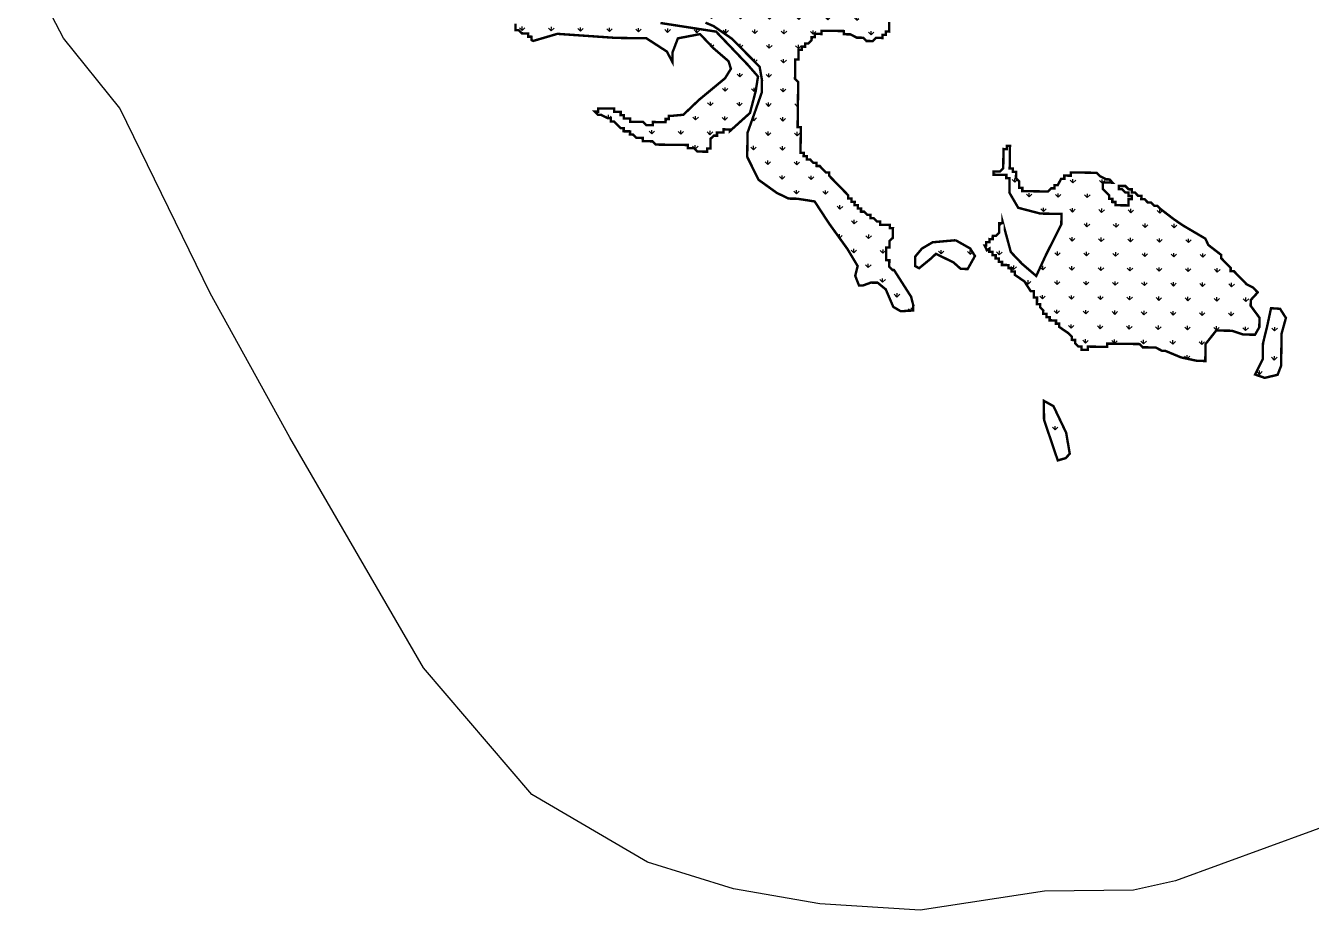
# Model space of a CAD drawing. Header units: metres. Extents: x 268124 to 271097, y 2138069 to 2140457.
# Drawn here: x 268124 to 269712, y 2138069 to 2139161 of the extents above; entities that cross this region are included whole.
import ezdxf

# ---------------------------------------------------------------- set-up
doc = ezdxf.new("R2010")
doc.units = ezdxf.units.M
doc.layers.add('MANGROOVES', color=112, linetype='Continuous')
doc.layers.add('village', color=3, linetype='Continuous')
pattern_1 = [(89.26663629263368, (0, 0), (-17.72915972574305, 18.188922322817), [4.7625, -31.15852448]), (44.26663629263369, (0, 0), (-17.72915972785381, 18.18892232498249), [4.7625, -20.6375]), (134.2666362926337, (0, 0), (-18.18892232498249, -17.72915972785381), [4.762499999999998, -20.63749999999999])]

msp = doc.modelspace()

# ---------------------------------------------------------------- hatches: boundary and pattern name
at = {"layer": 'MANGROOVES'}
h = msp.add_hatch(dxfattribs=at)
h.set_pattern_fill('GRASS', color=256, angle=-0.7333637073663115)
h.set_pattern_definition(pattern_1)
h.paths.add_polyline_path([(268870.9676102907, 2139410.26711373), (268855.1266855508, 2139398.648361012), (268839.5271542579, 2139387.026482865), (268842.5322628826, 2139376.614010379), (268859.636211595, 2139373.741267011), (268880.1138136596, 2139351.524842784), (268896.58114945, 2139317.779452607), (268913.7597593874, 2139301.877939984), (268930.3562188954, 2139297.081625745), (268930.1987491757, 2139284.779603288), (268952.6470033437, 2139284.492258593), (268953.2272812635, 2139300.179148003), (268949.375241986, 2139311.796057507), (268934.6511060506, 2139311.98453097), (268924.0304231853, 2139312.120478913), (268909.7131943316, 2139319.058909222), (268895.8966308445, 2139339.742519423), (268887.8775138766, 2139373.379769608)])
h.paths.add_polyline_path([(269082.401056847, 2139135.385973021), (269086.3785702497, 2139135.335059687), (269086.4294921369, 2139139.313236281), (269090.4070055396, 2139139.262322947), (269094.4355237097, 2139143.189584538), (269094.4864456267, 2139147.167761132), (269098.4639590294, 2139147.116847798), (269098.5148819596, 2139151.095106885), (269102.4924782127, 2139151.044192359), (269106.4699916154, 2139150.993279025), (269106.5209135324, 2139154.971455619), (269110.4984269649, 2139154.920542046), (269114.4760231883, 2139154.86962752), (269118.453536591, 2139154.818714187), (269122.4311328739, 2139154.767799661), (269126.4086462766, 2139154.716886327), (269130.3861596793, 2139154.665972993), (269134.3637559325, 2139154.615058467), (269134.3128340155, 2139150.636881873), (269138.2903474182, 2139150.585968539), (269142.2679437012, 2139150.535054013), (269150.1720475465, 2139146.45496802), (269154.1496437997, 2139146.404053733), (269158.1271572322, 2139146.35314016), (269162.0538315684, 2139142.324049279), (269166.0313449711, 2139142.273135707), (269170.0088583738, 2139142.222222373), (269174.0373765737, 2139146.149484441), (269178.0148899764, 2139146.098571107), (269181.9924862296, 2139146.047656581), (269182.0434091598, 2139150.025915667), (269186.0209225625, 2139149.975002334), (269186.0718444795, 2139153.953178927), (269190.0493578524, 2139153.902265593), (269190.1002797395, 2139157.88044171), (269190.1512016267, 2139161.858618066), (269190.2021235139, 2139165.836794659), (269186.224610141, 2139165.887707993), (269182.2470967383, 2139165.938621327), (269178.3204223723, 2139169.96771197), (269166.3877992839, 2139170.120453164), (269158.432689628, 2139170.222281024), (269150.4775799424, 2139170.324108884), (269150.5285018295, 2139174.302285239), (269146.5509884566, 2139174.353198811), (269134.6183653683, 2139174.505940005), (269130.6916910321, 2139178.535031125), (269122.7366642267, 2139178.636857793), (269118.7590679437, 2139178.687772319), (269114.781554541, 2139178.738685653), (269106.8264448852, 2139178.840513751), (269102.8489314825, 2139178.891427085), (269098.8713352293, 2139178.942341611), (269094.8938218266, 2139178.993254945), (269090.9162255437, 2139179.044169471), (269083.0121206254, 2139183.124172494), (269079.0345243425, 2139183.17508702), (269075.0570109994, 2139183.226000354), (269071.0794147164, 2139183.27691488), (269063.124387911, 2139183.378741786), (269059.146791628, 2139183.429656073), (269055.1692782253, 2139183.480569646), (269055.1183563382, 2139179.50239329), (269051.140760085, 2139179.553307578), (269047.1632466823, 2139179.60422115), (269043.1857332796, 2139179.655134484), (269039.2081370265, 2139179.70604901), (269027.2755139381, 2139179.858790204), (269003.410267821, 2139180.16427283), (268995.4551581651, 2139180.26610069), (268991.4776447624, 2139180.317014024), (268942.6332304389, 2139184.704411075), (268953.1878552646, 2139165.095860049), (268963.3634376139, 2139164.965609357), (268973.4662704081, 2139160.64333944), (268996.0131040126, 2139145.127743766), (269030.2399722845, 2139110.484045073), (269033.1255212933, 2139094.018646762), (269032.9306425661, 2139078.794116542), (269025.5969296903, 2139057.923273608), (269015.2883871705, 2139028.925317094), (269014.9071032912, 2138999.138236091), (269028.9546958715, 2138970.828057811), (269051.4930563778, 2138954.650518224), (269066.1986774713, 2138947.621157929), (269076.5760170728, 2138947.488324925), (269098.1742094368, 2138944.122343108), (269115.9347545416, 2138916.97188668), (269138.760890475, 2138885.26760225), (269151.3013844401, 2138864.363071248), (269148.2757167429, 2138852.264329955), (269152.9807277829, 2138840.287305161), (269157.6173267573, 2138840.227955148), (269167.6010723323, 2138843.851766154), (269175.9912168593, 2138843.74436979), (269186.0432115704, 2138835.450472638), (269195.2633760184, 2138813.926390931), (269204.4793825359, 2138808.464491889), (269219.9386206478, 2138809.417589471), (269220.0205259532, 2138815.81628494), (269217.2857637912, 2138826.443985268), (269196.2250435263, 2138859.389762685), (269194.2362453848, 2138859.415220067), (269190.3096538693, 2138863.444309995), (269190.3605757565, 2138867.42248635), (269190.4114987165, 2138871.400745675), (269186.4339024335, 2138871.451660201), (269186.4848243207, 2138875.429836318), (269186.5357462079, 2138879.408012912), (269186.586668095, 2138883.386189267), (269186.637590012, 2138887.364365622), (269190.6151862949, 2138887.313451096), (269190.6661081821, 2138891.291627452), (269190.7170300693, 2138895.269803807), (269194.7454653591, 2138899.197067067), (269194.7963872463, 2138903.175243184), (269194.8473091334, 2138907.153419539), (269194.8982310504, 2138911.131596133), (269190.9207176477, 2138911.182509467), (269190.9716395349, 2138915.160685584), (269186.9940432519, 2138915.21160011), (269183.016529879, 2138915.262513444), (269179.0390164763, 2138915.313426778), (269179.0899383635, 2138919.291603133), (269175.1123421103, 2138919.342517659), (269171.1857505948, 2138923.371607587), (269167.2081543118, 2138923.422522113), (269167.259076199, 2138927.400698468), (269163.2815627963, 2138927.451611802), (269159.3549713105, 2138931.480701491), (269155.3773750276, 2138931.531615779), (269155.4282969445, 2138935.509792373), (269151.450783512, 2138935.560705945), (269151.5017053992, 2138939.5388823), (269147.524109146, 2138939.589796588), (269147.5750310332, 2138943.567972943), (269143.5975176603, 2138943.618886515), (269143.6484395475, 2138947.597062871), (269139.6709261448, 2138947.647976205), (269139.7218480319, 2138951.62615256), (269135.7951736659, 2138955.655243441), (269131.8685821504, 2138959.684333131), (269127.9419077844, 2138963.713424012), (269124.0153162688, 2138967.74251394), (269120.0887247533, 2138971.771603391), (269116.1620503575, 2138975.80069451), (269116.2129722745, 2138979.778870866), (269112.2354588718, 2138979.8297842), (269108.3087845356, 2138983.858874843), (269104.3821929902, 2138987.887965009), (269100.4046795875, 2138987.938878343), (269100.4556014747, 2138991.917054698), (269096.4780052215, 2138991.967969224), (269092.551413706, 2138995.997058675), (269088.573817423, 2138996.047973201), (269088.6247393102, 2139000.026149794), (269084.6472259075, 2139000.077063128), (269084.6981478244, 2139004.055239484), (269080.7206344217, 2139004.106152818), (269080.7715563089, 2139008.084329411), (269080.8224781961, 2139012.062505528), (269080.8734000832, 2139016.040681884), (269081.0770876617, 2139031.953387544), (269081.1280095488, 2139035.931563661), (269077.1504132659, 2139035.982478186), (269077.201335153, 2139039.960654542), (269077.2522570402, 2139043.938831136), (269077.5577883929, 2139067.807889268), (269077.6087102801, 2139071.786065862), (269077.6596321673, 2139075.764241979), (269077.7105540842, 2139079.742418334), (269077.7614759714, 2139083.720594928), (269077.8123978585, 2139087.698771283), (269077.8633197457, 2139091.6769474), (269073.9367282898, 2139095.706037328), (269073.9876502067, 2139099.684213683), (269074.0385720939, 2139103.6623898), (269074.1404158682, 2139111.618742749), (269074.1913377554, 2139115.596918866), (269074.2422596425, 2139119.57509546), (269078.2197729856, 2139119.524182126), (269078.2706949026, 2139123.502358481), (269078.3216167897, 2139127.480535075), (269078.3725386769, 2139131.458711192), (269082.3501349599, 2139131.407796666)])
h.paths.add_polyline_path([(269025.3523157746, 2139080.306109473), (269028.2221289188, 2139098.417827174), (269016.025078854, 2139112.434779927), (268976.4389377743, 2139153.884209201), (268907.7354558915, 2139164.551839396), (268823.1956240744, 2139166.063379332), (268759.2333691925, 2139168.594664618), (268742.1227891952, 2139184.854341313), (268720.1414954871, 2139217.915781304), (268704.8985467464, 2139248.081613347), (268685.1805632323, 2139275.138817117), (268676.281115523, 2139263.92819123), (268678.2698722095, 2139263.902734324), (268678.2189503223, 2139259.924557969), (268682.1965465755, 2139259.873643681), (268682.1456246585, 2139255.895467088), (268686.0212942869, 2139247.888201043), (268693.8745601982, 2139239.830020472), (268693.8236383111, 2139235.851844117), (268697.8011517138, 2139235.800930783), (268697.7502297968, 2139231.822754189), (268693.7217945069, 2139227.895491406), (268693.6708726198, 2139223.917315051), (268697.6483860225, 2139223.866401717), (268701.5750604183, 2139219.837310597), (268705.552573821, 2139219.786397263), (268705.5016519338, 2139215.808220908), (268709.4791652769, 2139215.757307574), (268709.4282433898, 2139211.779131219), (268709.3773215026, 2139207.800954863), (268713.3549177856, 2139207.750040337), (268713.3039958686, 2139203.771863982), (268709.2754776985, 2139199.844602153), (268709.2245558113, 2139195.866425797), (268705.2470424682, 2139195.917339131), (268705.1961205811, 2139191.939162776), (268709.122712037, 2139187.910073087), (268713.10030832, 2139187.859158561), (268717.0778217227, 2139187.808245227), (268721.0554180056, 2139187.757330701), (268725.0329314083, 2139187.706417367), (268724.9820095212, 2139183.728241012), (268728.9595229239, 2139183.677327439), (268728.9086010069, 2139179.699150845), (268728.8576791197, 2139175.72097449), (268732.8352753729, 2139175.670060202), (268732.7843534857, 2139171.691884086), (268732.7334315986, 2139167.713707492), (268728.7558353454, 2139167.764621779), (268728.7049134583, 2139163.786445424), (268728.6539915711, 2139159.808269307), (268728.6030696541, 2139155.830092713), (268732.5806659073, 2139155.779178426), (268736.5072563798, 2139151.750005767), (268740.4848526627, 2139151.699091241), (268744.4623660654, 2139151.648177907), (268744.4114441485, 2139147.670001313), (268748.3889575214, 2139147.619087979), (268748.3380356342, 2139143.640911862), (268750.7280996055, 2139142.407202289), (268780.4355261237, 2139151.15158014), (268852.5628603608, 2139146.148796126), (268890.3712243349, 2139145.664837405), (268915.7286824793, 2139129.236953542), (268922.4408405632, 2139116.483108088), (268922.5892281741, 2139128.075609252), (268929.2591736526, 2139145.596499011), (268956.6127623827, 2139150.828827426), (268973.1488519222, 2139133.440332696), (268991.8496880442, 2139117.312339827), (268994.7606851966, 2139107.981968924), (268987.5205121845, 2139096.265560672), (268955.3809409649, 2139069.623415276), (268936.0228564054, 2139051.191374823), (268922.178913346, 2139049.902646348), (268918.2013170928, 2139049.953560635), (268918.1503952057, 2139045.97538428), (268914.172881803, 2139046.026297852), (268914.1219599158, 2139042.048121259), (268910.1444465131, 2139042.099034593), (268906.1668502301, 2139042.149949118), (268902.1893368274, 2139042.200862452), (268898.2117405445, 2139042.251776978), (268898.1608186573, 2139038.273600623), (268894.1833052546, 2139038.324513957), (268890.2057918817, 2139038.375427291), (268886.2791175157, 2139042.404518172), (268882.301604113, 2139042.455431506), (268878.3240078301, 2139042.506346032), (268874.3464944274, 2139042.557259366), (268870.3689810247, 2139042.608172938), (268870.4199029118, 2139046.586349532), (268866.4423066289, 2139046.63726382), (268862.4647932262, 2139046.688177392), (268862.5157151133, 2139050.666353747), (268858.5381188602, 2139050.717268035), (268858.5890407771, 2139054.69544439), (268854.6115274042, 2139054.746357962), (268850.6340139717, 2139054.797271296), (268850.6849358887, 2139058.775447652), (268846.7073396057, 2139058.826362178), (268842.729826203, 2139058.877275512), (268838.7522299499, 2139058.928190038), (268834.7747165472, 2139058.979103372), (268830.7972031445, 2139059.030016705), (268830.7462812275, 2139055.05184035), (268826.7686849445, 2139055.102754876), (268830.6953593403, 2139051.073663995), (268834.672872743, 2139051.022750661), (268842.5770605117, 2139046.942746446), (268846.5545739144, 2139046.891833112), (268846.5036520273, 2139042.913656518), (268850.4812483102, 2139042.862741992), (268854.4078398258, 2139038.833652303), (268858.3344313115, 2139034.804562613), (268862.3120275647, 2139034.753648326), (268862.2611056775, 2139030.775471732), (268866.2386190802, 2139030.72455816), (268870.2162153632, 2139030.673643872), (268870.1652934462, 2139026.695467517), (268874.1428068489, 2139026.644553944), (268878.0693983645, 2139022.615464494), (268882.0469946474, 2139022.564549968), (268886.0245080501, 2139022.513636634), (268885.973586163, 2139018.53546004), (268889.9511824161, 2139018.484545514), (268893.928695789, 2139018.43363218), (268897.9062091917, 2139018.382718846), (268901.8328835875, 2139014.353627965), (268905.8103969902, 2139014.302714631), (268909.7879932732, 2139014.251800105), (268913.7655066759, 2139014.200886771), (268917.7430200786, 2139014.149973199), (268921.7206163317, 2139014.099058911), (268925.6981297344, 2139014.048145339), (268929.6757259876, 2139013.997230813), (268933.6532393903, 2139013.946317479), (268937.630752793, 2139013.895404145), (268941.6083490461, 2139013.844489619), (268941.557427159, 2139009.866313502), (268945.5349405617, 2139009.815400168), (268949.5125368446, 2139009.764485642), (268953.4391283602, 2139005.735395715), (268957.4166417629, 2139005.684482142), (268961.3942380458, 2139005.633567855), (268965.3717514187, 2139005.582654282), (268965.4226733059, 2139009.560830876), (268969.4002695591, 2139009.509916589), (268969.4511914462, 2139013.488092706), (268969.5021133334, 2139017.466269061), (268969.5530352205, 2139021.444445655), (268973.5814705104, 2139025.371708199), (268977.5589839131, 2139025.320794865), (268977.6099058301, 2139029.298971221), (268981.587502113, 2139029.248056695), (268985.5650155157, 2139029.197143361), (268985.6159374029, 2139033.175319955), (268989.5935336858, 2139033.124405429), (268993.5710470885, 2139033.073492095), (268993.5455861301, 2139031.08440356), (269018.3012028545, 2139053.37287049)])
h = msp.add_hatch(dxfattribs=at)
h.set_pattern_fill('GRASS', color=256, angle=-0.7333637073663115)
h.set_pattern_definition(pattern_1)
h.paths.add_polyline_path([(269384.2090685577, 2138878.795615003), (269371.8693186552, 2138852.058408305), (269354.5490312487, 2138866.861845061), (269340.4706669659, 2138881.623748586), (269330.2621515602, 2138919.345965907), (269330.2366906017, 2138917.356877849), (269326.2590943188, 2138917.407792374), (269326.2081724316, 2138913.429616019), (269326.1572505445, 2138909.451439902), (269326.1063286275, 2138905.473263308), (269322.0778933376, 2138901.546000287), (269318.1003799349, 2138901.596913621), (269318.0494580478, 2138897.618737504), (269314.0718617946, 2138897.66965203), (269314.0209399075, 2138893.691475436), (269310.0434265048, 2138893.74238877), (269309.9925046176, 2138889.764212415), (269308.0036926478, 2138889.789670035), (269310.9104846329, 2138883.784223363), (269313.9190961331, 2138885.735122725), (269313.8681742162, 2138881.75694637), (269317.8457704991, 2138881.706031844), (269317.7948485822, 2138877.727855489), (269321.7723619849, 2138877.676942155), (269321.7214400977, 2138873.698765561), (269325.6989535004, 2138873.647852227), (269325.6480316133, 2138869.66967611), (269329.6256278962, 2138869.618761584), (269329.5747049362, 2138865.640502259), (269333.5522183091, 2138865.589588925), (269337.5297317118, 2138865.538675353), (269337.4788098246, 2138861.560498998), (269341.4564060778, 2138861.50958471), (269341.4054841906, 2138857.531408116), (269345.3829975933, 2138857.480494544), (269345.3320757062, 2138853.502318427), (269357.1628549904, 2138845.393224284), (269364.9651990146, 2138833.356867358), (269368.9427952379, 2138833.305952832), (269368.8918733508, 2138829.327776477), (269368.8409514636, 2138825.349600121), (269372.8184648663, 2138825.298686787), (269372.7675429494, 2138821.320510432), (269372.7166210622, 2138817.342334077), (269376.6941344649, 2138817.291420743), (269376.6432125777, 2138813.313244388), (269380.5698869735, 2138809.284153506), (269380.5189650864, 2138805.305977151), (269384.4964784891, 2138805.255063817), (269384.4455566019, 2138801.276887462), (269388.4231528849, 2138801.225972936), (269388.3722309679, 2138797.24779658), (269392.3497443706, 2138797.196883008), (269396.3272577733, 2138797.145969674), (269396.2763358862, 2138793.16779308), (269400.2539321393, 2138793.116878554), (269400.2030102522, 2138789.138702199), (269412.0337895364, 2138781.029608294), (269415.9603810519, 2138777.000518605), (269415.909459135, 2138773.022342488), (269419.8870553881, 2138772.971427962), (269419.836133501, 2138768.993251368), (269423.7627250165, 2138764.964161679), (269427.7403212995, 2138764.913247153), (269427.6893994123, 2138760.935071036), (269431.666912815, 2138760.884157702), (269435.6444262177, 2138760.83324413), (269435.6953481049, 2138764.811420247), (269439.6729443878, 2138764.760505959), (269443.6504577607, 2138764.709592387), (269447.6280540139, 2138764.6586781), (269451.6055674166, 2138764.607764527), (269455.5830808193, 2138764.556851193), (269459.5606771022, 2138764.505936667), (269459.6115989894, 2138768.484113023), (269463.5891123921, 2138768.433199689), (269467.5667086751, 2138768.382285163), (269475.5217354209, 2138768.280458495), (269479.4993317038, 2138768.229543969), (269483.4768451065, 2138768.178630397), (269487.4544413895, 2138768.127716109), (269491.4319547922, 2138768.076802537), (269495.4094681949, 2138768.025889203), (269499.387064448, 2138767.974974677), (269503.3136559636, 2138763.945884988), (269507.2912522465, 2138763.894970462), (269511.2687656492, 2138763.844057128), (269515.2462790221, 2138763.793143794), (269519.2238753051, 2138763.742229268), (269527.1280630738, 2138759.662225291), (269531.1055764765, 2138759.611311957), (269550.8914653868, 2138751.400389716), (269570.7282762736, 2138747.167644069), (269574.7057896763, 2138747.116730496), (269578.6833859295, 2138747.065816209), (269580.6721426159, 2138747.040359542), (269580.9402173072, 2138767.983185813), (269594.1505660326, 2138784.664089724), (269613.2785978526, 2138784.419245049), (269627.8096820623, 2138779.696705386), (269642.0746659249, 2138779.514109179), (269647.3821403593, 2138788.843309924), (269647.5314362556, 2138800.506770179), (269636.6951585621, 2138815.227209851), (269636.786394915, 2138822.354876086), (269645.4064775914, 2138831.753644988), (269645.4076749295, 2138831.756530806), (269643.4443791718, 2138833.77107577), (269639.5177876562, 2138837.800165698), (269631.6135998577, 2138841.880169675), (269627.687008372, 2138845.909259602), (269623.7603340358, 2138849.938350484), (269619.8337425202, 2138853.967439935), (269615.9070681244, 2138857.996531054), (269611.9295547217, 2138858.047444388), (269611.9804766089, 2138862.025620744), (269608.0538861662, 2138866.054793403), (269600.2006202847, 2138874.112973973), (269600.2515421719, 2138878.091150329), (269584.4940885216, 2138890.229335114), (269580.6184188933, 2138898.236601397), (269552.9792640418, 2138914.505703732), (269541.1484847874, 2138922.614798114), (269525.3910311371, 2138934.7529829), (269521.4644396216, 2138938.782072589), (269517.4868433386, 2138938.832987115), (269513.5602518529, 2138942.862076804), (269509.5827384502, 2138942.912990138), (269505.6560640544, 2138946.942081019), (269501.6785506517, 2138946.992994353), (269501.7294725389, 2138950.971170709), (269497.7518763155, 2138951.022085235), (269493.8252848, 2138955.051174924), (269489.8477713973, 2138955.102088496), (269489.8986932844, 2138959.080264851), (269485.9210970015, 2138959.131179139), (269481.9945054859, 2138963.160269305), (269478.016909203, 2138963.211183831), (269474.0393958599, 2138963.262097165), (269473.9884739727, 2138959.283920571), (269477.9659873158, 2138959.233007237), (269481.8926617116, 2138955.203916356), (269485.8701751143, 2138955.153002784), (269485.8192532271, 2138951.174826428), (269489.7968495101, 2138951.123912141), (269489.7459275931, 2138947.145735785), (269485.7683313102, 2138947.196650073), (269485.717409423, 2138943.218473718), (269485.6664875359, 2138939.240297362), (269481.6889741332, 2138939.291210935), (269477.7113778502, 2138939.342125461), (269473.7338645071, 2138939.393038794), (269469.7563511044, 2138939.443952128), (269469.8072729916, 2138943.422128484), (269465.8296767086, 2138943.47304301), (269465.8805985958, 2138947.451219365), (269461.9030851931, 2138947.502132699), (269461.95400711, 2138951.480309054), (269458.0273327142, 2138955.509399936), (269454.1007411987, 2138959.538489625), (269454.1516630859, 2138963.516666219), (269454.202584973, 2138967.494842336), (269458.1800983757, 2138967.443929002), (269462.1576946587, 2138967.393014476), (269466.1352080614, 2138967.342101142), (269462.2086165458, 2138971.371191069), (269458.2310202629, 2138971.422105595), (269450.3269153744, 2138975.502108857), (269446.4002410084, 2138979.531199262), (269442.4227276355, 2138979.582112834), (269438.4451313526, 2138979.633027121), (269434.4676179499, 2138979.683940694), (269430.4901045472, 2138979.734854028), (269426.5125082642, 2138979.785768554), (269422.5349948615, 2138979.836681888), (269418.5573986084, 2138979.887596413), (269414.5798852057, 2138979.938509747), (269414.5289633185, 2138975.96033363), (269410.5514499158, 2138976.011246964), (269406.5738536328, 2138976.06216149), (269406.5229317159, 2138972.083985135), (269402.545418343, 2138972.134898469), (269398.4659783155, 2138964.229460284), (269394.4884649128, 2138964.280373618), (269394.4375430256, 2138960.302197024), (269390.4600296229, 2138960.353110597), (269386.4315114528, 2138956.425848767), (269382.4539980501, 2138956.476762101), (269378.4764017672, 2138956.527676627), (269374.4988883645, 2138956.578589961), (269370.5213749618, 2138956.629503295), (269366.5437787384, 2138956.680417821), (269362.5662653357, 2138956.731331155), (269358.5886690528, 2138956.782245681), (269354.6111556501, 2138956.833159015), (269354.6620775372, 2138960.81133537), (269350.6845641345, 2138960.862248942), (269350.7354860217, 2138964.840425536), (269350.7864079088, 2138968.818601653), (269346.859733513, 2138972.847692534), (269346.91065543, 2138976.82586889), (269346.9615773172, 2138980.804045007), (269342.9840639145, 2138980.854958579), (269343.0349858016, 2138984.833135173), (269339.0573895485, 2138984.88404946), (269339.1083114356, 2138988.862225816), (269339.1592333228, 2138992.840401933), (269339.2101552099, 2138996.818578526), (269339.2610771269, 2139000.796754882), (269339.3119990141, 2139004.774931476), (269339.3629209012, 2139008.753107592), (269339.4138427884, 2139012.731283948), (269335.4363293857, 2139012.78219752), (269335.3854074985, 2139008.804021165), (269331.4078941256, 2139008.854934499), (269331.3569722385, 2139004.876758382), (269331.3060503513, 2139000.898581788), (269331.2551284343, 2138996.920405433), (269331.2042065472, 2138992.942228839), (269331.15328466, 2138988.964052722), (269331.1023627729, 2138984.985876366), (269327.0738446027, 2138981.058614299), (269323.0963312, 2138981.109527633), (269319.1188177973, 2138981.160440966), (269319.0678959102, 2138977.18226485), (269323.0454093129, 2138977.131351516), (269327.0229227156, 2138977.080438182), (269331.0005189985, 2138977.029523656), (269334.9780323714, 2138976.978610322), (269334.9271104545, 2138973.000433967), (269338.9046238572, 2138972.949520394), (269338.85370197, 2138968.9713438), (269338.8027800829, 2138964.993167683), (269338.7518581957, 2138961.01499109), (269338.7009363085, 2138957.036814734), (269338.6754753501, 2138955.047726676), (269349.6008231849, 2138936.269390389), (269377.0709783048, 2138929.112957999), (269403.0072609991, 2138928.780965611), (269402.8413762361, 2138915.821533963)])
h.paths.add_polyline_path([(269398.4499579579, 2138624.213344619), (269408.2098520607, 2138626.983126447), (269413.2461194009, 2138632.501265332), (269408.8189500779, 2138658.403447911), (269393.1087525696, 2138691.278538987), (269381.1815554113, 2138697.871446416), (269381.500510028, 2138674.296248481)])
h.paths.add_polyline_path([(269674.7095760912, 2138771.723976418), (269674.8245071382, 2138780.702746913), (269680.2090617925, 2138800.197901294), (269672.9959078938, 2138811.509252116), (269661.8411505729, 2138812.237993762), (269656.9657000214, 2138789.590854213), (269651.8856375724, 2138768.808905646), (269651.6352523178, 2138749.248032615), (269642.1204099864, 2138730.338490054), (269654.0021111876, 2138726.207572505), (269657.9924380392, 2138727.15121226), (269658.0306293279, 2138730.134834334), (269662.0081427008, 2138730.083921), (269662.059064588, 2138734.062097117), (269666.0365779907, 2138734.011183545), (269665.9856561035, 2138730.033007428), (269669.9632523865, 2138729.98209314), (269674.3196318359, 2138741.260320231), (269674.5946454913, 2138762.745240971)])
h = msp.add_hatch(dxfattribs=at)
h.set_pattern_fill('GRASS', color=256, angle=-0.7333637073663115)
h.set_pattern_definition(pattern_1)
h.paths.add_polyline_path([(269290.2249611825, 2138886.091328427), (269272.2804426462, 2138896.21500282), (269243.8855596692, 2138893.667765424), (269230.7124257893, 2138885.952029273), (269222.4718288988, 2138876.145719334), (269222.3190285772, 2138864.208483264), (269227.2457185597, 2138861.667463109), (269241.5976311475, 2138873.422946021), (269247.9862345666, 2138879.423405454), (269269.7156852693, 2138868.782947823), (269278.6300954134, 2138860.784483716), (269287.1946251601, 2138860.674855277), (269296.1921256096, 2138876.778955027)])

# ---------------------------------------------------------------- linework, layer by layer
at = {"layer": 'MANGROOVES', "const_width": 2.982}
for points in [[(268728.7049134583, 2139163.786445424), (268728.6539915711, 2139159.808269307), (268728.6030696541, 2139155.830092714), (268732.5806659073, 2139155.779178426), (268736.5072563798, 2139151.750005767), (268740.4848526627, 2139151.699091241), (268744.4623660654, 2139151.648177907), (268744.4114441485, 2139147.670001314), (268748.3889575214, 2139147.61908798), (268748.3380356342, 2139143.640911863), (268750.7280996055, 2139142.407202289), (268780.4355261237, 2139151.15158014), (268852.5628603608, 2139146.148796127), (268890.3712243349, 2139145.664837406), (268915.7286824793, 2139129.236953542), (268922.4408405632, 2139116.483108089), (268922.5892281741, 2139128.075609252), (268929.2591736526, 2139145.596499011), (268956.6127623827, 2139150.828827426), (268973.1488519222, 2139133.440332696), (268991.8496880442, 2139117.312339828), (268994.7606851966, 2139107.981968925), (268987.5205121845, 2139096.265560672), (268955.3809409649, 2139069.623415277), (268936.0228564054, 2139051.191374824), (268922.178913346, 2139049.902646348), (268918.2013170928, 2139049.953560636), (268918.1503952057, 2139045.975384281), (268914.172881803, 2139046.026297853), (268914.1219599158, 2139042.048121259), (268910.1444465131, 2139042.099034593), (268906.1668502301, 2139042.149949119), (268902.1893368274, 2139042.200862453), (268898.2117405445, 2139042.251776979), (268898.1608186573, 2139038.273600623), (268894.1833052546, 2139038.324513957), (268890.2057918817, 2139038.375427291), (268886.2791175157, 2139042.404518173), (268882.301604113, 2139042.455431507), (268878.3240078301, 2139042.506346032), (268874.3464944274, 2139042.557259366), (268870.3689810247, 2139042.608172939), (268870.4199029118, 2139046.586349532), (268866.4423066289, 2139046.63726382), (268862.4647932262, 2139046.688177392), (268862.5157151133, 2139050.666353748), (268858.5381188602, 2139050.717268035), (268858.5890407771, 2139054.695444391), (268854.6115274042, 2139054.746357963), (268850.6340139717, 2139054.797271297), (268850.6849358887, 2139058.775447652), (268846.7073396057, 2139058.826362178), (268842.729826203, 2139058.877275512), (268838.7522299499, 2139058.928190038), (268834.7747165472, 2139058.979103372), (268830.7972031445, 2139059.030016706), (268830.7462812275, 2139055.05184035), (268826.7686849445, 2139055.102754876), (268830.6953593403, 2139051.073663995), (268834.672872743, 2139051.022750661), (268842.5770605117, 2139046.942746446), (268846.5545739144, 2139046.891833112), (268846.5036520273, 2139042.913656518), (268850.4812483102, 2139042.862741992), (268854.4078398258, 2139038.833652303), (268858.3344313115, 2139034.804562614), (268862.3120275647, 2139034.753648326), (268862.2611056775, 2139030.775471732), (268866.2386190802, 2139030.72455816), (268870.2162153632, 2139030.673643873), (268870.1652934462, 2139026.695467517), (268874.1428068489, 2139026.644553945), (268878.0693983645, 2139022.615464494), (268882.0469946474, 2139022.564549968), (268886.0245080501, 2139022.513636634), (268885.973586163, 2139018.53546004), (268889.9511824161, 2139018.484545514), (268893.928695789, 2139018.433632181), (268897.9062091917, 2139018.382718847), (268901.8328835875, 2139014.353627965), (268905.8103969902, 2139014.302714631), (268909.7879932732, 2139014.251800105), (268913.7655066759, 2139014.200886772), (268917.7430200786, 2139014.149973199), (268921.7206163317, 2139014.099058912), (268925.6981297344, 2139014.048145339), (268929.6757259876, 2139013.997230813), (268933.6532393903, 2139013.946317479), (268937.630752793, 2139013.895404146), (268941.6083490461, 2139013.84448962), (268941.557427159, 2139009.866313503), (268945.5349405617, 2139009.815400169), (268949.5125368446, 2139009.764485643), (268953.4391283602, 2139005.735395715), (268957.4166417629, 2139005.684482143), (268961.3942380458, 2139005.633567855), (268965.3717514187, 2139005.582654283), (268965.4226733059, 2139009.560830877), (268969.4002695591, 2139009.509916589), (268969.4511914462, 2139013.488092706), (268969.5021133334, 2139017.466269061), (268969.5530352205, 2139021.444445655), (268973.5814705104, 2139025.3717082), (268977.5589839131, 2139025.320794866), (268977.6099058301, 2139029.298971221), (268981.587502113, 2139029.248056695), (268985.5650155157, 2139029.197143361), (268985.6159374029, 2139033.175319955), (268989.5935336858, 2139033.124405429), (268993.5710470885, 2139033.073492095), (268993.5455861301, 2139031.084403798), (269018.3012028545, 2139053.37287049), (269025.3523157746, 2139080.306109474), (269028.2221289188, 2139098.417827175), (269016.025078854, 2139112.434779928), (268976.4389377743, 2139153.884209201), (268907.7354558915, 2139164.551839397)], [(268963.3634376139, 2139164.965609357), (268973.4662704081, 2139160.643339441), (268996.0131040126, 2139145.127743766), (269030.2399722845, 2139110.484045074), (269033.1255212933, 2139094.018646762), (269032.9306425661, 2139078.794116542), (269025.5969296903, 2139057.923273609), (269015.2883871705, 2139028.925317094), (269014.9071032912, 2138999.138236091), (269028.9546958715, 2138970.828057811), (269051.4930563778, 2138954.650518224), (269066.1986774713, 2138947.62115793), (269076.5760170728, 2138947.488324926), (269098.1742094368, 2138944.122343109), (269115.9347545416, 2138916.97188668), (269138.760890475, 2138885.26760225), (269151.3013844401, 2138864.363071248), (269148.2757167429, 2138852.264329955), (269152.9807277829, 2138840.287305162), (269157.6173267573, 2138840.227955148), (269167.6010723323, 2138843.851766155), (269175.9912168593, 2138843.74436979), (269186.0432115704, 2138835.450472638), (269195.2633760184, 2138813.926390931), (269204.4793825359, 2138808.464491889), (269219.9386206478, 2138809.417589471), (269220.0205259532, 2138815.81628494), (269217.2857637912, 2138826.443985269), (269196.2250435263, 2138859.389762685), (269194.2362453848, 2138859.415220067), (269190.3096538693, 2138863.444309995), (269190.3605757565, 2138867.42248635), (269190.4114987165, 2138871.400745675), (269186.4339024335, 2138871.451660201), (269186.4848243207, 2138875.429836318), (269186.5357462079, 2138879.408012912), (269186.586668095, 2138883.386189268), (269186.637590012, 2138887.364365623), (269190.6151862949, 2138887.313451097), (269190.6661081821, 2138891.291627452), (269190.7170300693, 2138895.269803808), (269194.7454653591, 2138899.197067067), (269194.7963872463, 2138903.175243184), (269194.8473091334, 2138907.15341954), (269194.8982310504, 2138911.131596134), (269190.9207176477, 2138911.182509467), (269190.9716395349, 2138915.160685584), (269186.9940432519, 2138915.21160011), (269183.016529879, 2138915.262513444), (269179.0390164763, 2138915.313426778), (269179.0899383635, 2138919.291603134), (269175.1123421103, 2138919.34251766), (269171.1857505948, 2138923.371607587), (269167.2081543118, 2138923.422522113), (269167.259076199, 2138927.400698469), (269163.2815627963, 2138927.451611802), (269159.3549713105, 2138931.480701492), (269155.3773750276, 2138931.531615779), (269155.4282969445, 2138935.509792373), (269151.450783512, 2138935.560705945), (269151.5017053992, 2138939.538882301), (269147.524109146, 2138939.589796588), (269147.5750310332, 2138943.567972944), (269143.5975176603, 2138943.618886516), (269143.6484395475, 2138947.597062871), (269139.6709261448, 2138947.647976205), (269139.7218480319, 2138951.626152561), (269135.7951736659, 2138955.655243442), (269131.8685821504, 2138959.684333131), (269127.9419077844, 2138963.713424013), (269124.0153162688, 2138967.74251394), (269120.0887247533, 2138971.771603391), (269116.1620503575, 2138975.800694511), (269116.2129722745, 2138979.778870866), (269112.2354588718, 2138979.8297842), (269108.3087845356, 2138983.858874843), (269104.3821929902, 2138987.887965009), (269100.4046795875, 2138987.938878343), (269100.4556014747, 2138991.917054698), (269096.4780052215, 2138991.967969224), (269092.551413706, 2138995.997058675), (269088.573817423, 2138996.047973201), (269088.6247393102, 2139000.026149795), (269084.6472259075, 2139000.077063129), (269084.6981478244, 2139004.055239484), (269080.7206344217, 2139004.106152818), (269080.7715563089, 2139008.084329412), (269080.8224781961, 2139012.062505529), (269080.8734000832, 2139016.040681884), (269081.0770876617, 2139031.953387544), (269081.1280095488, 2139035.931563661), (269077.1504132659, 2139035.982478187), (269077.201335153, 2139039.960654542), (269077.2522570402, 2139043.938831136), (269077.5577883929, 2139067.807889268), (269077.6087102801, 2139071.786065862), (269077.6596321673, 2139075.764241979), (269077.7105540842, 2139079.742418334), (269077.7614759714, 2139083.720594928), (269077.8123978585, 2139087.698771283), (269077.8633197457, 2139091.6769474), (269073.9367282898, 2139095.706037328), (269073.9876502067, 2139099.684213683), (269074.0385720939, 2139103.6623898), (269074.1404158682, 2139111.61874275), (269074.1913377554, 2139115.596919105), (269074.2422596425, 2139119.57509546), (269078.2197729856, 2139119.524182126), (269078.2706949026, 2139123.502358482), (269078.3216167897, 2139127.480535076), (269078.3725386769, 2139131.458711192), (269082.3501349599, 2139131.407796666), (269082.401056847, 2139135.385973022), (269086.3785702497, 2139135.335059688), (269086.4294921369, 2139139.313236282), (269090.4070055396, 2139139.262322948), (269094.4355237097, 2139143.189584539), (269094.4864456267, 2139147.167761133), (269098.4639590294, 2139147.116847799), (269098.5148819596, 2139151.095106885), (269102.4924782127, 2139151.044192359), (269106.4699916154, 2139150.993279025), (269106.5209135324, 2139154.971455619), (269110.4984269649, 2139154.920542047), (269114.4760231883, 2139154.869627521), (269118.453536591, 2139154.818714187), (269122.4311328739, 2139154.767799661), (269126.4086462766, 2139154.716886327), (269130.3861596793, 2139154.665972993), (269134.3637559325, 2139154.615058467), (269134.3128340155, 2139150.636881873), (269138.2903474182, 2139150.58596854), (269142.2679437012, 2139150.535054014), (269150.1720475465, 2139146.454968021), (269154.1496437997, 2139146.404053733), (269158.1271572322, 2139146.353140161), (269162.0538315684, 2139142.32404928), (269166.0313449711, 2139142.273135707), (269170.0088583738, 2139142.222222373), (269174.0373765737, 2139146.149484441), (269178.0148899764, 2139146.098571107), (269181.9924862296, 2139146.047656581), (269182.0434091598, 2139150.025915668), (269186.0209225625, 2139149.975002334), (269186.0718444795, 2139153.953178928), (269190.0493578524, 2139153.902265594), (269190.1002797395, 2139157.880441711), (269190.1512016267, 2139161.858618066), (269190.2021235139, 2139165.83679466)], [(269272.2821786911, 2138896.215158508), (269243.8855596692, 2138893.667765424), (269230.7124257893, 2138885.952029273), (269222.4718288988, 2138876.145719335), (269222.3190285772, 2138864.208483264), (269227.2457185597, 2138861.667463109), (269241.5976311475, 2138873.422946021), (269247.9862345666, 2138879.423405454), (269269.7156852693, 2138868.782947824), (269278.6300954134, 2138860.784483716), (269287.1946251601, 2138860.674855277), (269296.1921256096, 2138876.778955028), (269290.2249611825, 2138886.091328428), (269272.2837277562, 2138896.213149593)]]:
    msp.add_lwpolyline(points, dxfattribs=at)
for points in [[(269584.4940885216, 2138890.229335115), (269580.6184188933, 2138898.236601398), (269552.9792640418, 2138914.505703733), (269541.1484847874, 2138922.614798114), (269525.3910311371, 2138934.7529829), (269521.4644396216, 2138938.782072589), (269517.4868433386, 2138938.832987115), (269513.5602518529, 2138942.862076805), (269509.5827384502, 2138942.912990138), (269505.6560640544, 2138946.94208102), (269501.6785506517, 2138946.992994354), (269501.7294725389, 2138950.971170709), (269497.7518763155, 2138951.022085235), (269493.8252848, 2138955.051174924), (269489.8477713973, 2138955.102088497), (269489.8986932844, 2138959.080264852), (269485.9210970015, 2138959.131179139), (269481.9945054859, 2138963.160269306), (269474.0393958599, 2138963.262097165), (269473.9884739727, 2138959.283920572), (269477.9659873158, 2138959.233007238), (269481.8926617116, 2138955.203916356), (269485.8701751143, 2138955.153002784), (269485.8192532271, 2138951.174826429), (269489.7968495101, 2138951.123912141), (269489.7459275931, 2138947.145735786), (269485.7683313102, 2138947.196650073), (269485.6664875359, 2138939.240297363), (269469.7563511044, 2138939.443952129), (269469.8072729916, 2138943.422128484), (269465.8296767086, 2138943.47304301), (269465.8805985958, 2138947.451219365), (269461.9030851931, 2138947.502132699), (269461.95400711, 2138951.480309055), (269458.0273327142, 2138955.509399936), (269454.1007411987, 2138959.538489625), (269454.202584973, 2138967.494842336), (269466.1352080614, 2138967.342101142), (269462.2086165458, 2138971.37119107), (269458.2310202629, 2138971.422105596), (269450.3269153744, 2138975.502108858), (269446.4002410084, 2138979.531199262), (269414.5798852057, 2138979.938509748), (269414.5289633185, 2138975.960333631), (269406.5738536328, 2138976.062161491), (269406.5229317159, 2138972.083985135), (269402.545418343, 2138972.134898469), (269398.4659783155, 2138964.229460285), (269394.4884649128, 2138964.280373618), (269394.4375430256, 2138960.302197025), (269390.4600296229, 2138960.353110597), (269386.4315114528, 2138956.425848768), (269354.6111556501, 2138956.833159015), (269354.6620775372, 2138960.81133537), (269350.6845641345, 2138960.862248943), (269350.7864079088, 2138968.818601653), (269346.859733513, 2138972.847692535), (269346.9615773172, 2138980.804045007), (269342.9840639145, 2138980.854958579), (269343.0349858016, 2138984.833135173), (269339.0573895485, 2138984.884049461), (269339.4138427884, 2139012.731283948), (269335.4363293857, 2139012.782197521), (269335.3854074985, 2139008.804021165), (269331.4078941256, 2139008.854934499), (269331.1023627729, 2138984.985876367), (269327.0738446027, 2138981.058614299), (269319.1188177973, 2138981.160440967), (269319.0678959102, 2138977.18226485), (269334.9780323714, 2138976.978610322), (269334.9271104545, 2138973.000433967), (269338.9046238572, 2138972.949520395), (269338.6754753501, 2138955.047726676), (269349.6008231849, 2138936.26939039), (269377.0709783048, 2138929.112958), (269403.0072609991, 2138928.780965612), (269402.8413762361, 2138915.821533964), (269384.2090685577, 2138878.795615003), (269371.8693186552, 2138852.058408306), (269354.5490312487, 2138866.861845062), (269340.4706669659, 2138881.623748586), (269330.2621515602, 2138919.345965907), (269330.2366906017, 2138917.356877849), (269326.2590943188, 2138917.407792375), (269326.1063286275, 2138905.473263309), (269322.0778933376, 2138901.546000287), (269318.1003799349, 2138901.596913621), (269318.0494580478, 2138897.618737504), (269314.0718617946, 2138897.66965203), (269314.0209399075, 2138893.691475437), (269310.0434265048, 2138893.74238877), (269309.9925046176, 2138889.764212415), (269308.0036926478, 2138889.789670036), (269310.9104846329, 2138883.784223363), (269313.9190961331, 2138885.735122726), (269313.8681742162, 2138881.75694637), (269317.8457704991, 2138881.706031844), (269317.7948485822, 2138877.727855489), (269321.7723619849, 2138877.676942155), (269321.7214400977, 2138873.698765561), (269325.6989535004, 2138873.647852228), (269325.6480316133, 2138869.669676111), (269329.6256278962, 2138869.618761585), (269329.5747049362, 2138865.64050226), (269337.5297317118, 2138865.538675353), (269337.4788098246, 2138861.560498998), (269341.4564060778, 2138861.50958471), (269341.4054841906, 2138857.531408117), (269345.3829975933, 2138857.480494544), (269345.3320757062, 2138853.502318427), (269357.1628549904, 2138845.393224285), (269364.9651990146, 2138833.356867359), (269368.9427952379, 2138833.305952833), (269368.8409514636, 2138825.349600122), (269372.8184648663, 2138825.298686788), (269372.7166210622, 2138817.342334077), (269376.6941344649, 2138817.291420743), (269376.6432125777, 2138813.313244388), (269380.5698869735, 2138809.284153507), (269380.5189650864, 2138805.305977151), (269384.4964784891, 2138805.255063817), (269384.4455566019, 2138801.276887462), (269388.4231528849, 2138801.225972936), (269388.3722309679, 2138797.247796581), (269396.3272577733, 2138797.145969674), (269396.2763358862, 2138793.167793081), (269400.2539321393, 2138793.116878555), (269400.2030102522, 2138789.138702199), (269412.0337895364, 2138781.029608295), (269415.9603810519, 2138777.000518606), (269415.909459135, 2138773.022342489), (269419.8870553881, 2138772.971427963), (269419.836133501, 2138768.993251369), (269423.7627250165, 2138764.96416168), (269427.7403212995, 2138764.913247154), (269427.6893994123, 2138760.935071037), (269435.6444262177, 2138760.83324413), (269435.6953481049, 2138764.811420247), (269459.5606771022, 2138764.505936668), (269459.6115989894, 2138768.484113023), (269499.387064448, 2138767.974974677), (269503.3136559636, 2138763.945884988), (269519.2238753051, 2138763.742229268), (269527.1280630738, 2138759.662225292), (269531.1055764765, 2138759.611311958), (269550.8914653868, 2138751.400389716), (269570.7282762736, 2138747.167644069), (269580.6721426159, 2138747.040359542), (269580.9402173072, 2138767.983185813), (269594.1505660326, 2138784.664089725), (269613.2785978526, 2138784.41924505), (269627.8096820623, 2138779.696705387), (269642.0746659249, 2138779.51410918), (269647.3821403593, 2138788.843309924), (269647.5314362556, 2138800.506770179), (269636.6951585621, 2138815.227209852), (269636.786394915, 2138822.354876087), (269645.4064775914, 2138831.753644988), (269645.4076749295, 2138831.756530807), (269639.5177876562, 2138837.800165698), (269631.6135998577, 2138841.880169675), (269627.687008372, 2138845.909259603), (269623.7603340358, 2138849.938350484), (269619.8337425202, 2138853.967439935), (269615.9070681244, 2138857.996531055), (269611.9295547217, 2138858.047444389), (269611.9804766089, 2138862.025620744), (269608.0538861662, 2138866.054793403), (269600.2006202847, 2138874.112973974), (269600.2515421719, 2138878.091150329)], [(269669.9632523865, 2138729.982093141), (269674.3196318359, 2138741.260320232), (269674.8245071382, 2138780.702746913), (269680.2090617925, 2138800.197901294), (269672.9959078938, 2138811.509252117), (269661.8411505729, 2138812.237993762), (269656.9657000214, 2138789.590854213), (269651.8856375724, 2138768.808905647), (269651.6352523178, 2138749.248032615), (269642.1204099864, 2138730.338490054), (269654.0021111876, 2138726.207572505)], [(269381.1815554113, 2138697.871446416), (269381.500510028, 2138674.296248481), (269398.4499579579, 2138624.213344619), (269408.2098520607, 2138626.983126447), (269413.2461194009, 2138632.501265333), (269408.8189500779, 2138658.403447912), (269393.1087525696, 2138691.278538988)]]:
    msp.add_lwpolyline(points, close=True, dxfattribs=at)
at = {"layer": 'village'}
msp.add_polyline3d([(269769.4440760802, 2138187.43712498, 0), (269543.8121835744, 2138105.063203027, 0), (269492.0574005742, 2138093.429834273, 0), (269382.0818700712, 2138091.998981747, 0), (269228.5849191691, 2138068.502786376, 0), (269104.7548598215, 2138076.448728633, 0), (268997.8423664089, 2138094.817887168, 0), (268891.6001846789, 2138128.083937383, 0), (268748.8385804466, 2138211.55240442, 0), (268615.1988308214, 2138368.059667747, 0), (268449.9886336203, 2138652.397993707, 0), (268351.8029547431, 2138830.643358299, 0), (268240.0587981164, 2139059.186389008, 0), (268170.4056489718, 2139145.859654728, 0), (268123.8153936735, 2139235.006567744, 0), (268166.354972554, 2139294.225948436, 0), (268273.6851390899, 2139415.005332414, 0), (268522.4899571966, 2139710.446713817, 0), (268689.0922443912, 2139900.615528784, 0), (268877.774175339, 2140124.029925159, 0), (268906.178488415, 2140124.051893805, 0), (268949.3419679762, 2140203.0474094, 0)], dxfattribs=at)

doc.saveas('drawing.dxf')
